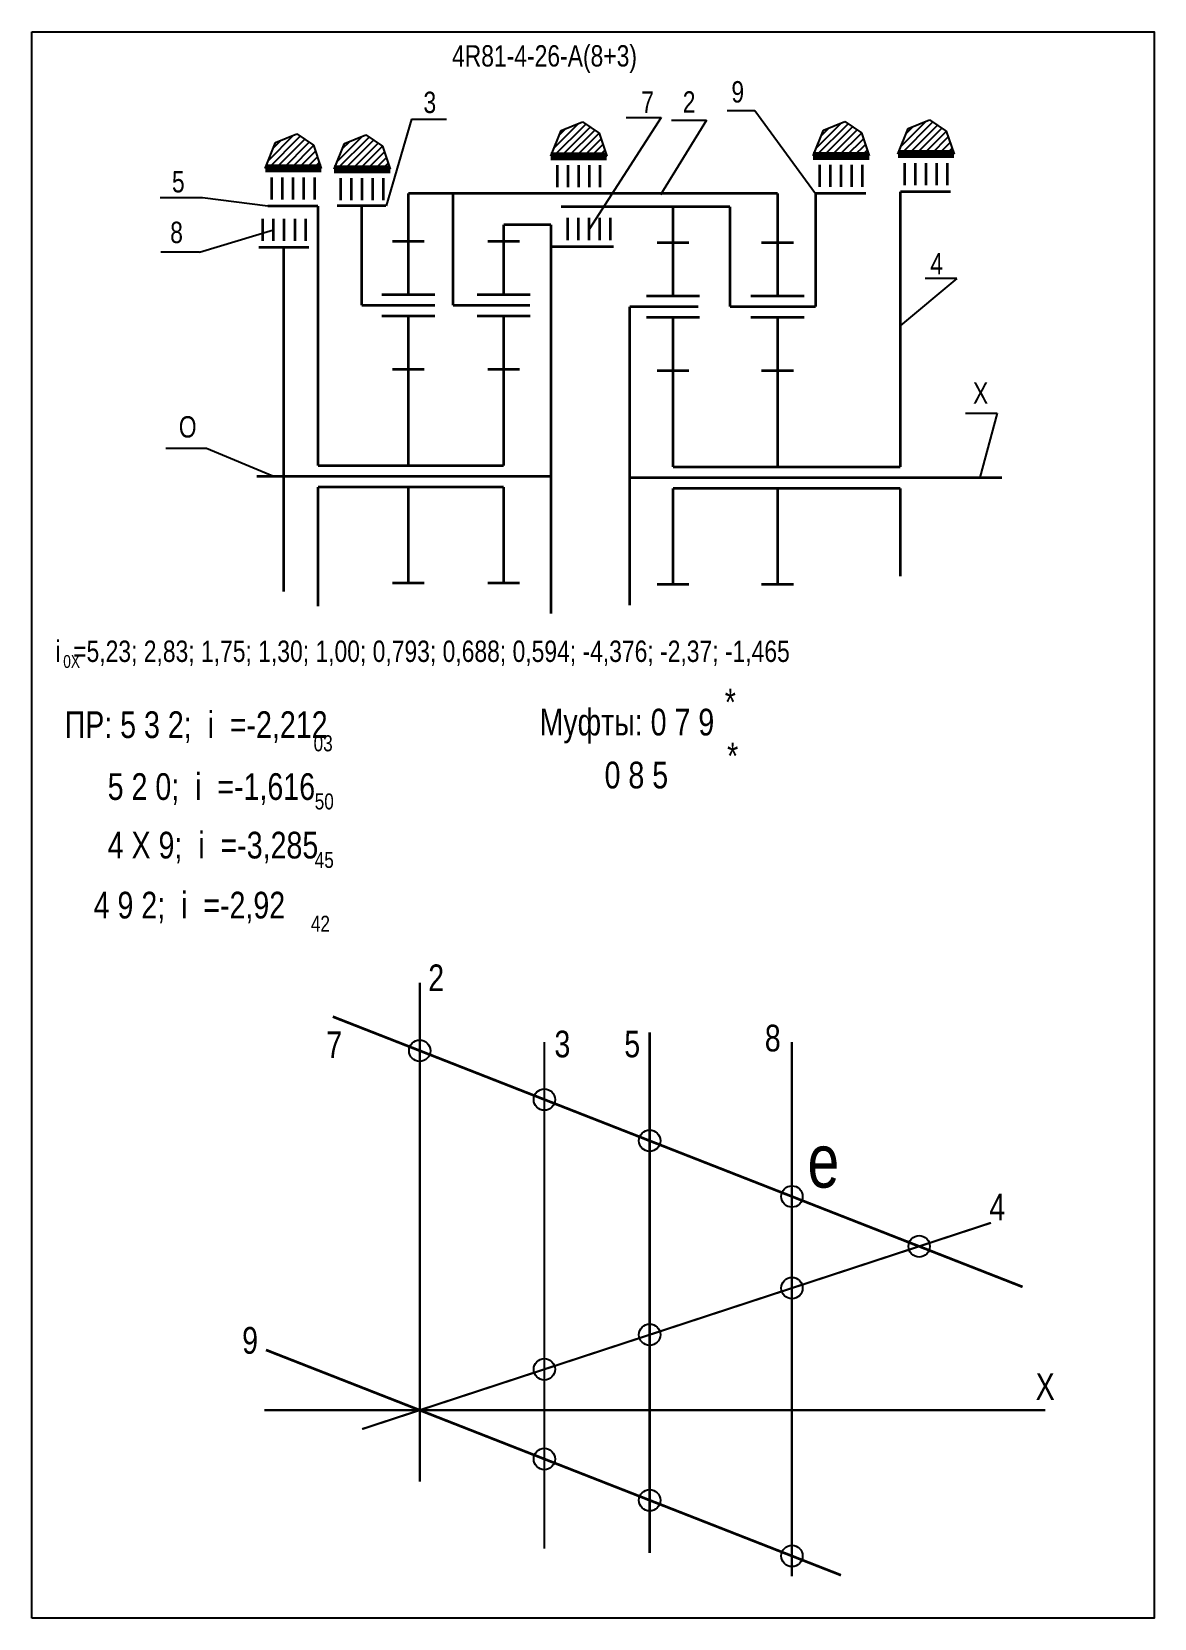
# Model space of a CAD drawing. Extents: x -352 to -142, y 153 to 450.
import ezdxf

# ---------------------------------------------------------------- set-up
doc = ezdxf.new("R2010")
doc.units = 0
doc.header["$LTSCALE"] = 15
doc.layers.get('0').update_dxf_attribs({"linetype": 'CONTINUOUS'})
doc.layers.add('DIM', color=92, linetype='CONTINUOUS')
doc.layers.add('MAIN', color=5, linetype='CONTINUOUS')
doc.styles.add('AMK', font='amk.shx', dxfattribs={"width": 0.8})

msp = doc.modelspace()

# ---------------------------------------------------------------- hatches: boundary and pattern name
at = {"layer": 'DIM'}
h = msp.add_hatch(dxfattribs=at)
h.set_pattern_fill('_USER', color=0, angle=45, style=0, pattern_type=0)
h.set_pattern_definition([(45, (-56.5182, -1.4102), (-0.7071068, 0.7071068), [])])
h.paths.add_polyline_path([(-306.81, 429.11), (-308.76, 424.29), (-298.26, 424.29), (-299.71, 428.61), (-302.83, 430.73)])
h = msp.add_hatch(dxfattribs=at)
h.set_pattern_fill('_USER', color=0, angle=45, style=0, pattern_type=0)
h.set_pattern_definition([(45, (-3.1103, 0.8762), (-0.7071068, 0.7071068), [])])
h.paths.add_polyline_path([(-253.41, 431.39), (-255.35, 426.57), (-244.85, 426.57), (-246.3, 430.9), (-249.42, 433.01)])
h = msp.add_hatch(dxfattribs=at)
h.set_pattern_fill('_USER', color=0, angle=45, style=0, pattern_type=0)
h.set_pattern_definition([(45, (45.988, 0.9169), (-0.7071068, 0.7071068), [])])
h.paths.add_polyline_path([(-204.31, 431.44), (-206.25, 426.62), (-195.76, 426.62), (-197.2, 430.94), (-200.32, 433.05)])
h = msp.add_hatch(dxfattribs=at)
h.set_pattern_fill('_USER', color=0, angle=45, style=0, pattern_type=0)
h.set_pattern_definition([(45, (61.8565, 1.2485), (-0.7071068, 0.7071068), [])])
h.paths.add_polyline_path([(-188.44, 431.77), (-190.38, 426.95), (-179.89, 426.95), (-181.34, 431.27), (-184.45, 433.39)])
h = msp.add_hatch(dxfattribs=at)
h.set_pattern_fill('_USER', color=0, angle=45, style=0, pattern_type=0)
h.set_pattern_definition([(45, (-43.6186, -1.5655), (-0.7071068, 0.7071068), [])])
h.paths.add_polyline_path([(-293.91, 428.95), (-295.86, 424.13), (-285.36, 424.13), (-286.81, 428.46), (-289.93, 430.57)])

# ---------------------------------------------------------------- linework, layer by layer
at = {"const_width": 0.4}
for points in [[(-279.84, 271.84), (-279.84, 178.43)], [(-256.53, 260.74), (-256.53, 165.87)], [(-210.22, 260.74), (-210.22, 160.71)], [(-290.64, 188.28), (-172.97, 226.9)]]:
    msp.add_lwpolyline(points, dxfattribs=at)
at = {"layer": 'DIM', "color": 0}
for p, q in [((-234.68, 433.8), (-248.11, 412.94)), ((-241.25, 433.8), (-234.68, 433.8)), ((-222.35, 435.1), (-217.16, 435.1)), ((-217.16, 435.1), (-205.79, 419.6)), ((-306.81, 429.11), (-302.83, 430.73)), ((-302.83, 430.73), (-299.71, 428.61)), ((-281.4, 433.51), (-286.13, 417.28)), ((-281.4, 433.51), (-274.83, 433.51)), ((-255.35, 426.57), (-253.41, 431.39)), ((-253.41, 431.39), (-249.42, 433.01)), ((-249.42, 433.01), (-246.3, 430.9)), ((-246.3, 430.9), (-244.85, 426.57)), ((-226.17, 433.34), (-234.81, 419.35)), ((-232.74, 433.34), (-226.17, 433.34)), ((-206.25, 426.62), (-204.31, 431.44)), ((-204.31, 431.44), (-200.32, 433.05)), ((-200.32, 433.05), (-197.2, 430.94)), ((-197.2, 430.94), (-195.76, 426.62)), ((-190.38, 426.95), (-188.44, 431.77)), ((-188.44, 431.77), (-184.45, 433.39)), ((-184.45, 433.39), (-181.34, 431.27)), ((-181.34, 431.27), (-179.89, 426.95)), ((-308.76, 424.29), (-306.81, 429.11)), ((-299.71, 428.61), (-298.26, 424.29)), ((-295.86, 424.13), (-293.91, 428.95)), ((-293.91, 428.95), (-289.93, 430.57)), ((-289.93, 430.57), (-286.81, 428.46)), ((-286.81, 428.46), (-285.36, 424.13)), ((-254.1, 426.39), (-247.18, 426.39)), ((-205, 426.43), (-198.09, 426.43)), ((-189.13, 426.76), (-182.22, 426.76)), ((-328.42, 418.82), (-320.47, 418.82)), ((-320.47, 418.82), (-308.29, 417.27)), ((-321.05, 408.61), (-307.21, 412.8)), ((-321.05, 408.61), (-328.31, 408.61)), ((-179.36, 403.7), (-189.92, 394.89)), ((-179.36, 403.7), (-185.28, 403.7)), ((-177.74, 378.48), (-171.83, 378.48)), ((-171.83, 378.48), (-175.09, 366.39)), ((-319.72, 371.82), (-327.33, 371.82)), ((-307.32, 366.64), (-319.72, 371.82))]:
    msp.add_line(p, q, dxfattribs=at)
for points, const_width in [([(-281.96, 419.6), (-250.27, 419.6)], 0.5), ([(-273.61, 398.64), (-273.61, 419.6)], 0.5), ([(-250.27, 419.6), (-212.91, 419.6)], 0.5), ([(-205.79, 419.6), (-205.79, 398.39)], 0.5), ([(-189.92, 368.39), (-189.92, 419.93)], 0.5), ([(-298.88, 417.27), (-298.88, 368.64)], 0.5), ([(-295.35, 417.28), (-286.13, 417.28)], 0.5), ([(-290.74, 417.28), (-290.63, 417.28)], 0.5), ([(-290.74, 417.28), (-290.74, 398.64)], 0.5), ([(-253.44, 417.09), (-221.83, 417.09)], 0.5), ([(-221.83, 417.09), (-221.83, 398.39)], 0.5), ([(-264.14, 413.73), (-255.27, 413.73)], 0.5), ([(-255.27, 413.73), (-255.27, 340.94)], 0.5), ([(-305.28, 345.03), (-305.28, 409.51)], 0.5), ([(-240.59, 398.39), (-240.59, 342.47)], 0.5), ([(-298.88, 368.64), (-264.14, 368.64)], 0.5), ([(-232.46, 368.39), (-206.49, 368.39)], 0.5), ([(-212.91, 368.39), (-189.92, 368.39)], 0.5), ([(-310.35, 366.64), (-264.14, 366.64)], 0.5), ([(-264.14, 366.64), (-255.27, 366.64)], 0.5), ([(-240.59, 366.39), (-207.46, 366.39)], 0.5), ([(-232.46, 366.39), (-216.49, 366.39)], 0.5), ([(-227.04, 366.39), (-205.39, 366.39)], 0.5), ([(-227.04, 366.39), (-170.92, 366.39)], 0.5), ([(-298.88, 364.64), (-264.14, 364.64)], 0.5), ([(-298.88, 364.64), (-298.88, 342.31)], 0.5), ([(-232.46, 364.39), (-206.49, 364.39)], 0.5), ([(-212.91, 364.39), (-189.92, 364.39)], 0.5), ([(-189.92, 347.89), (-189.92, 364.39)], 0.5), ([(-167.06, 214.9), (-296.11, 265.49)], 0.5), ([(-236.83, 262.55), (-236.83, 165.08)], 0.5), ([(-201.04, 160.93), (-308.62, 203.1)], 0.5), ([(-308.9, 191.82), (-162.8, 191.82)], 0.4)]:
    msp.add_lwpolyline(points, dxfattribs=dict(at, const_width=const_width))
for points in [[(-232.46, 366.39, 0.5, 0.5, 0), (-219.55, 366.39, 0.5, 0.5, 0)], [(-212.91, 366.39, 0.5, 0.5, 0), (-190.69, 366.39, 0.5, 0.5, 0)]]:
    msp.add_lwpolyline(points, format="xyseb", dxfattribs=at)
for centre in [(-279.84, 259.11), (-256.53, 249.97), (-236.83, 242.25), (-210.22, 231.82), (-186.41, 222.49), (-210.22, 214.67), (-236.83, 205.94), (-256.53, 199.47), (-256.53, 182.68), (-236.83, 174.96), (-210.22, 164.53)]:
    msp.add_circle(centre, 2, dxfattribs=at)
at = {"layer": 'MAIN'}
for points in [[(-352.43, 152.87), (-352.43, 449.87)], [(-352.43, 449.87), (-142.43, 449.87), (-142.43, 152.87), (-352.43, 152.87)]]:
    msp.add_lwpolyline(points, dxfattribs=at)
at = {"layer": 'MAIN', "color": 0}
for points, const_width in [([(-190.38, 426.95), (-179.89, 426.95)], 1.5), ([(-308.76, 424.29), (-298.26, 424.29)], 1.5), ([(-295.86, 424.13), (-285.36, 424.13)], 1.5), ([(-255.35, 426.57), (-244.85, 426.57)], 1.5), ([(-246.12, 424.92), (-246.12, 420.73)], 0.5), ([(-206.25, 426.62), (-195.76, 426.62)], 1.5), ([(-197.02, 424.97), (-197.02, 420.77)], 0.5), ([(-181.15, 425.3), (-181.15, 421.1)], 0.5), ([(-299.53, 422.64), (-299.53, 418.44)], 0.5), ([(-286.63, 422.48), (-286.63, 418.28)], 0.5), ([(-281.96, 410.64), (-281.96, 419.6)], 0.5), ([(-212.91, 400.39), (-212.91, 419.6)], 0.5), ([(-205.79, 419.6), (-196.37, 419.6)], 0.5), ([(-189.92, 419.93), (-180.51, 419.93)], 0.5), ([(-308.29, 417.27), (-298.88, 417.27)], 0.5), ([(-232.46, 410.39), (-232.46, 417.09)], 0.5), ([(-301.21, 414.88), (-301.21, 410.68)], 0.5), ([(-264.14, 410.64), (-264.14, 413.73)], 0.5), ([(-244.2, 415.03), (-244.2, 410.83)], 0.5), ([(-281.96, 410.64), (-284.96, 410.64)], 0.5), ([(-281.96, 400.64), (-281.96, 410.64)], 0.5), ([(-281.96, 410.64), (-278.96, 410.64)], 0.5), ([(-264.14, 410.64), (-267.14, 410.64)], 0.5), ([(-264.14, 400.64), (-264.14, 410.64)], 0.5), ([(-264.14, 410.64), (-261.14, 410.64)], 0.5), ([(-255.27, 409.66), (-243.56, 409.66)], 0.5), ([(-232.46, 410.39), (-235.46, 410.39)], 0.5), ([(-232.46, 400.39), (-232.46, 410.39)], 0.5), ([(-232.46, 410.39), (-229.46, 410.39)], 0.5), ([(-212.91, 410.39), (-215.91, 410.39)], 0.5), ([(-212.91, 410.39), (-209.91, 410.39)], 0.5), ([(-309.98, 409.51), (-300.57, 409.51)], 0.5), ([(-276.96, 398.64), (-290.74, 398.64)], 0.5), ([(-259.21, 398.64), (-273.61, 398.64)], 0.5), ([(-227.75, 398.39), (-240.59, 398.39)], 0.5), ([(-205.79, 398.39), (-221.83, 398.39)], 0.5), ([(-281.96, 396.64), (-286.96, 396.64)], 0.5), ([(-281.96, 386.64), (-281.96, 396.64), (-276.96, 396.64)], 0.5), ([(-264.14, 396.64), (-269.14, 396.64)], 0.5), ([(-264.14, 386.64), (-264.14, 396.64), (-259.14, 396.64)], 0.5), ([(-232.46, 396.39), (-237.46, 396.39)], 0.5), ([(-232.46, 386.39), (-232.46, 396.39), (-227.46, 396.39)], 0.5), ([(-212.91, 396.39), (-217.91, 396.39)], 0.5), ([(-212.91, 386.39), (-212.91, 396.39), (-207.91, 396.39)], 0.5), ([(-281.96, 386.64), (-284.96, 386.64)], 0.5), ([(-281.96, 368.64), (-281.96, 386.64)], 0.5), ([(-281.96, 386.64), (-278.96, 386.64)], 0.5), ([(-264.14, 386.64), (-267.14, 386.64)], 0.5), ([(-264.14, 368.64), (-264.14, 386.64)], 0.5), ([(-264.14, 386.64), (-261.14, 386.64)], 0.5), ([(-232.46, 386.39), (-235.46, 386.39)], 0.5), ([(-232.46, 368.39), (-232.46, 386.39)], 0.5), ([(-232.46, 386.39), (-229.46, 386.39)], 0.5), ([(-212.91, 386.39), (-215.91, 386.39)], 0.5), ([(-212.91, 368.39), (-212.91, 386.39)], 0.5), ([(-212.91, 386.39), (-209.91, 386.39)], 0.5), ([(-281.96, 364.64), (-281.96, 346.64)], 0.5), ([(-264.14, 364.64), (-264.14, 346.64)], 0.5), ([(-232.46, 364.39), (-232.46, 346.39)], 0.5), ([(-212.91, 364.39), (-212.91, 346.39)], 0.5), ([(-281.96, 346.64), (-284.96, 346.64)], 0.5), ([(-281.96, 346.64), (-278.96, 346.64)], 0.5), ([(-264.14, 346.64), (-267.14, 346.64)], 0.5), ([(-264.14, 346.64), (-261.14, 346.64)], 0.5), ([(-232.46, 346.39), (-235.46, 346.39)], 0.5), ([(-232.46, 346.39), (-229.46, 346.39)], 0.5), ([(-212.91, 346.39), (-215.91, 346.39)], 0.5), ([(-212.91, 346.39), (-209.91, 346.39)], 0.5)]:
    msp.add_lwpolyline(points, dxfattribs=dict(at, const_width=const_width))
for points in [[(-254.12, 424.92, 0.5, 0.5, 0), (-254.12, 420.73, 0.5, 0.5, 0)], [(-252.12, 424.92, 0.5, 0.5, 0), (-252.12, 420.73, 0.5, 0.5, 0)], [(-250.12, 424.92, 0.5, 0.5, 0), (-250.12, 420.73, 0.5, 0.5, 0)], [(-248.12, 424.92, 0.5, 0.5, 0), (-248.12, 420.73, 0.5, 0.5, 0)], [(-205.02, 424.97, 0.5, 0.5, 0), (-205.02, 420.77, 0.5, 0.5, 0)], [(-203.02, 424.97, 0.5, 0.5, 0), (-203.02, 420.77, 0.5, 0.5, 0)], [(-201.02, 424.97, 0.5, 0.5, 0), (-201.02, 420.77, 0.5, 0.5, 0)], [(-199.02, 424.97, 0.5, 0.5, 0), (-199.02, 420.77, 0.5, 0.5, 0)], [(-189.15, 425.3, 0.5, 0.5, 0), (-189.15, 421.1, 0.5, 0.5, 0)], [(-187.15, 425.3, 0.5, 0.5, 0), (-187.15, 421.1, 0.5, 0.5, 0)], [(-185.15, 425.3, 0.5, 0.5, 0), (-185.15, 421.1, 0.5, 0.5, 0)], [(-183.15, 425.3, 0.5, 0.5, 0), (-183.15, 421.1, 0.5, 0.5, 0)], [(-307.53, 422.64, 0.5, 0.5, 0), (-307.53, 418.44, 0.5, 0.5, 0)], [(-305.53, 422.64, 0.5, 0.5, 0), (-305.53, 418.44, 0.5, 0.5, 0)], [(-303.53, 422.64, 0.5, 0.5, 0), (-303.53, 418.44, 0.5, 0.5, 0)], [(-301.53, 422.64, 0.5, 0.5, 0), (-301.53, 418.44, 0.5, 0.5, 0)], [(-294.63, 422.48, 0.5, 0.5, 0), (-294.63, 418.28, 0.5, 0.5, 0)], [(-292.63, 422.48, 0.5, 0.5, 0), (-292.63, 418.28, 0.5, 0.5, 0)], [(-290.63, 422.48, 0.5, 0.5, 0), (-290.63, 418.28, 0.5, 0.5, 0)], [(-288.63, 422.48, 0.5, 0.5, 0), (-288.63, 418.28, 0.5, 0.5, 0)], [(-309.21, 414.88, 0.5, 0.5, 0), (-309.21, 410.68, 0.5, 0.5, 0)], [(-307.21, 414.88, 0.5, 0.5, 0), (-307.21, 410.68, 0.5, 0.5, 0)], [(-305.21, 414.88, 0.5, 0.5, 0), (-305.21, 410.68, 0.5, 0.5, 0)], [(-303.21, 414.88, 0.5, 0.5, 0), (-303.21, 410.68, 0.5, 0.5, 0)], [(-252.2, 415.03, 0.5, 0.5, 0), (-252.2, 410.83, 0.5, 0.5, 0)], [(-250.2, 415.03, 0.5, 0.5, 0), (-250.2, 410.83, 0.5, 0.5, 0)], [(-248.2, 415.03, 0.5, 0.5, 0), (-248.2, 410.83, 0.5, 0.5, 0)], [(-246.2, 415.03, 0.5, 0.5, 0), (-246.2, 410.83, 0.5, 0.5, 0)], [(-276.96, 400.64, 0.5, 0.5, 0), (-286.96, 400.64, 0.5, 0.5, 0)], [(-259.14, 400.64, 0.5, 0.5, 0), (-269.14, 400.64, 0.5, 0.5, 0)], [(-227.46, 400.39, 0.5, 0.5, 0), (-237.46, 400.39, 0.5, 0.5, 0)], [(-207.91, 400.39, 0.5, 0.5, 0), (-217.91, 400.39, 0.5, 0.5, 0)]]:
    msp.add_lwpolyline(points, format="xyseb", dxfattribs=at)

# ---------------------------------------------------------------- texts
at = {"layer": 'DIM', "color": 0, "style": 'AMK', "width": 0.8}
for s, height, p in [('4R81-4-26-A(8+3)', 4, (-273.81, 443.35)), ('9', 4, (-221.54, 436.62)), ('3', 4, (-279.15, 434.65)), ('7', 4, (-238.41, 434.68)), ('2', 4, (-230.64, 434.72)), ('5', 4, (-326.2, 419.79)), ('8', 4, (-326.53, 410.3)), ('4', 4, (-184.33, 404.43)), ('X', 4, (-176.35, 380.21)), ('O', 4, (-324.92, 373.9)), ('i  =5,23; 2,83; 1,75; 1,30; 1,00; 0,793; 0,688; 0,594; -4,376; -2,37; -1,465', 4, (-348.01, 331.89)), ('0X', 2.4, (-346.54, 330.78)), ('*', 5, (-222.78, 321.86)), (' ПР: 5 3 2;  i  =-2,212', 5, (-347.76, 317.65)), ('Муфты: 0 7 9', 5, (-257.44, 318.13)), ('03', 3, (-299.7, 315.16)), ('*', 5, (-222.35, 311.79)), ('       0 8 5', 5, (-255.67, 308.22)), ('    5 2 0;  i  =-1,616', 5, (-344.17, 306.06)), ('50', 3, (-299.49, 304.28)), ('    4 X 9;  i  =-3,285', 5, (-344.17, 295.1)), ('45', 3, (-299.49, 293.33)), ('     4 9 2;  i  =-2,92', 5, (-348.28, 283.87)), ('42', 3, (-300.21, 281.38)), ('2', 5, (-278.26, 270.26)), ('7', 5, (-297.33, 257.72)), ('3', 5, (-254.65, 257.87)), ('5', 5, (-241.58, 257.87)), ('8', 5, (-215.29, 258.98)), ('e', 10, (-207.3, 233.49)), ('4', 5, (-173.27, 227.37)), ('9', 5, (-313.07, 202.39)), ('X', 5, (-164.62, 193.74))]:
    msp.add_text(s, height=height, dxfattribs=at).set_placement(p)

doc.saveas('drawing.dxf')
